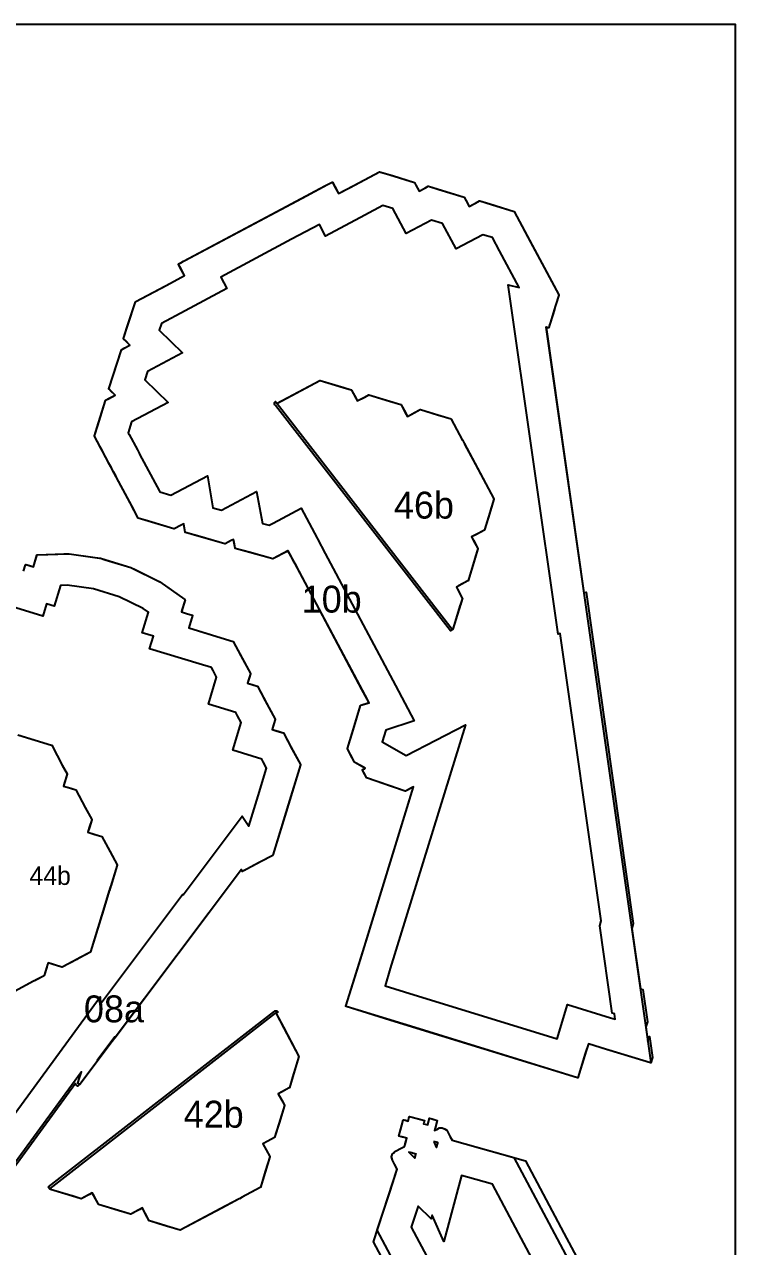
# Model space of a CAD drawing. Header units: millimetres. Extents: x 0 to 500, y 0 to 700.
# Drawn here: x 341.4 to 500, y 427.4 to 700 of the extents above; entities that cross this region are included whole.
import ezdxf
from ezdxf.enums import TextEntityAlignment as Align

# ---------------------------------------------------------------- set-up
doc = ezdxf.new("R2010")
doc.units = ezdxf.units.MM
for name, color, linetype in [('CORTE', 1, 'Continuous'), ('GRABADO', 5, 'Continuous'), ('HOJA', 8, 'Continuous')]:
    doc.layers.add(name, color=color, linetype=linetype)

msp = doc.modelspace()

# ---------------------------------------------------------------- linework, layer by layer
at = {"layer": 'CORTE'}
for points in [[(409.99, 664.81), (410, 664.82), (410, 664.82), (410.02, 664.82), (410.03, 664.82), (410.04, 664.81), (410.04, 664.81), (410.05, 664.81), (410.06, 664.81), (410.07, 664.8), (410.07, 664.8), (410.08, 664.79), (410.08, 664.78), (410.59, 663.83), (411.42, 662.27), (414.73, 664.03), (420.54, 667.13), (420.54, 667.13), (420.55, 667.14), (420.56, 667.14), (420.58, 667.14), (420.59, 667.14), (420.59, 667.14), (423.44, 666.27), (428.35, 664.77), (428.35, 664.77), (428.36, 664.77), (428.36, 664.77), (428.37, 664.76), (428.38, 664.75), (428.39, 664.74), (428.39, 664.74), (428.78, 664.01), (429.41, 662.82), (430.66, 663.49), (431.43, 663.89), (431.43, 663.9), (431.44, 663.9), (431.45, 663.9), (431.45, 663.9), (431.46, 663.9), (431.47, 663.9), (431.48, 663.9), (431.48, 663.9), (434.4, 663.01), (439.43, 661.48), (439.44, 661.47), (439.45, 661.47), (439.45, 661.46), (439.46, 661.46), (439.47, 661.45), (439.47, 661.44), (439.48, 661.44), (439.89, 660.66), (440.57, 659.39), (442.01, 660.16), (442.89, 660.62), (442.89, 660.63), (442.9, 660.63), (442.91, 660.63), (442.91, 660.63), (442.93, 660.63), (442.94, 660.63), (442.95, 660.63), (445.76, 659.77), (450.6, 658.3), (450.61, 658.29), (450.61, 658.29), (450.62, 658.29), (450.63, 658.28), (450.64, 658.27), (450.64, 658.26), (450.65, 658.26), (454.28, 651.44), (460.55, 639.67), (460.55, 639.67), (460.56, 639.66), (460.56, 639.65), (460.56, 639.64), (460.56, 639.64), (460.56, 639.63), (460.56, 639.62), (459.85, 637.31), (459.59, 636.43), (458.64, 633.33), (458.5, 632.89), (458.35, 632.42), (458.35, 632.42), (458.34, 632.39), (458.33, 632.35), (458.32, 632.35), (458.32, 632.34), (458.31, 632.33), (458.31, 632.32), (458.3, 632.32), (458.29, 632.31), (458.29, 632.31), (458.28, 632.31), (458.27, 632.3), (458.27, 632.3), (458.26, 632.3), (458.25, 632.3), (458.24, 632.3), (458.24, 632.3), (458.23, 632.3), (457.69, 632.48), (481.12, 468.42), (481.12, 468.41), (481.12, 468.4), (481.12, 468.39), (481.12, 468.39), (481.12, 468.38), (481.12, 468.37), (481.11, 468.37), (481.11, 468.36), (481.1, 468.36), (481.1, 468.35), (481.09, 468.35), (481.09, 468.34), (481.08, 468.34), (481.07, 468.34), (481.06, 468.33), (481.06, 468.33), (481.05, 468.33), (481.04, 468.33), (481.04, 468.33), (481.03, 468.33), (471.22, 471.36), (467.17, 472.61), (466.49, 470.42), (464.84, 465.05), (464.84, 465.05), (464.83, 465.04), (464.83, 465.04), (464.82, 465.03), (464.82, 465.03), (464.81, 465.02), (464.81, 465.02), (464.8, 465.01), (464.8, 465.01), (464.79, 465.01), (464.78, 465.01), (464.77, 465), (464.77, 465), (464.76, 465), (464.75, 465.01), (464.75, 465.01), (428.42, 476.21), (413.14, 480.92), (413.13, 480.92), (413.13, 480.92), (413.12, 480.92), (413.11, 480.93), (413.11, 480.93), (413.1, 480.94), (413.1, 480.95), (413.1, 480.95), (413.09, 480.96), (413.09, 480.97), (413.09, 480.97), (413.09, 480.98), (413.09, 480.99), (413.09, 480.99), (413.09, 481), (413.09, 481.01), (417.57, 495.54), (428.16, 529.91), (427.75, 529.69), (426.38, 528.99), (426.38, 528.99), (426.37, 528.98), (426.36, 528.98), (426.36, 528.98), (426.35, 528.98), (426.34, 528.98), (426.33, 528.98), (426.33, 528.98), (422.66, 530.24), (417.71, 531.93), (417.71, 531.93), (417.7, 531.94), (417.69, 531.94), (417.69, 531.94), (417.68, 531.95), (417.68, 531.96), (417.67, 531.96), (417.67, 531.97), (417.29, 532.69), (416.79, 533.67), (416.79, 533.68), (416.78, 533.68), (416.78, 533.69), (416.78, 533.7), (416.78, 533.71), (416.78, 533.71), (416.78, 533.72), (416.78, 533.73), (416.79, 533.73), (416.79, 533.74), (416.79, 533.75), (416.8, 533.75), (416.8, 533.76), (416.81, 533.76), (416.82, 533.77), (416.82, 533.77), (417.21, 533.97), (417.38, 534.06), (416.46, 534.59), (415.04, 535.39), (415.04, 535.39), (415.03, 535.4), (415.03, 535.4), (415.02, 535.41), (415.02, 535.42), (415.01, 535.42), (414.1, 537.14), (413.41, 538.42), (413.41, 538.43), (413.41, 538.44), (413.41, 538.44), (413.41, 538.45), (413.41, 538.46), (413.41, 538.47), (413.41, 538.47), (413.41, 538.48), (414.67, 542.57), (416.37, 548.08), (416.37, 548.08), (416.37, 548.09), (416.38, 548.1), (416.38, 548.1), (416.39, 548.11), (416.39, 548.11), (416.4, 548.12), (416.4, 548.12), (416.41, 548.12), (416.41, 548.13), (418.08, 548.65), (418.25, 548.7), (416.67, 551.66), (409.94, 564.3), (401.95, 579.29), (401.56, 580.02), (400.19, 582.59), (399.8, 582.39), (396.8, 580.79), (396.79, 580.78), (396.79, 580.78), (396.78, 580.78), (396.77, 580.78), (396.76, 580.78), (396.76, 580.78), (396.75, 580.78), (396.75, 580.78), (391.47, 582.25), (388.41, 583.1), (388.41, 583.1), (388.4, 583.1), (388.4, 583.11), (388.39, 583.11), (388.38, 583.12), (388.38, 583.12), (388.37, 583.13), (388.37, 583.13), (388.37, 583.14), (388.36, 583.15), (388.36, 583.15), (388.12, 584.47), (387.99, 585.13), (387.36, 584.8), (386.12, 584.14), (386.12, 584.13), (386.11, 584.13), (386.09, 584.13), (386.09, 584.13), (386.08, 584.13), (386.08, 584.13), (386.07, 584.13), (380.52, 585.74), (377.29, 586.68), (377.29, 586.68), (377.28, 586.68), (377.27, 586.69), (377.27, 586.69), (377.26, 586.69), (377.26, 586.7), (377.25, 586.71), (377.25, 586.71), (377.25, 586.72), (377.24, 586.73), (377.24, 586.73), (377.03, 587.99), (376.92, 588.61), (376.18, 588.22), (374.75, 587.45), (374.74, 587.45), (374.74, 587.45), (374.73, 587.45), (374.72, 587.45), (374.71, 587.45), (374.7, 587.45), (374.7, 587.45), (369.68, 588.98), (366.77, 589.87), (366.76, 589.87), (366.76, 589.87), (366.75, 589.87), (366.75, 589.88), (366.74, 589.88), (366.74, 589.89), (366.73, 589.9), (366.73, 589.9), (364.93, 593.27), (361.89, 598.97), (361.73, 599.29), (361.25, 600.18), (358.95, 604.5), (358.78, 604.81), (357.01, 608.14), (357.01, 608.15), (357, 608.15), (357, 608.16), (357, 608.17), (357, 608.18), (357, 608.18), (357, 608.19), (357, 608.2), (357.89, 611.11), (359.42, 616.12), (359.42, 616.13), (359.43, 616.14), (359.43, 616.15), (359.44, 616.15), (359.45, 616.16), (360.28, 616.61), (361.62, 617.32), (360.78, 618.12), (360.24, 618.64), (360.24, 618.64), (360.24, 618.64), (360.23, 618.65), (360.23, 618.66), (360.23, 618.67), (360.22, 618.67), (360.22, 618.68), (360.22, 618.69), (360.22, 618.69), (360.22, 618.7), (361.25, 621.9), (363.01, 627.41), (363.01, 627.42), (363.01, 627.43), (363.02, 627.44), (363.03, 627.45), (363.04, 627.45), (363.04, 627.45), (363.76, 627.84), (364.91, 628.45), (364.03, 629.31), (363.47, 629.86), (363.47, 629.86), (363.47, 629.87), (363.46, 629.88), (363.46, 629.88), (363.46, 629.89), (363.46, 629.9), (363.45, 629.91), (363.45, 629.91), (363.46, 629.93), (363.46, 629.93), (364.46, 632.95), (366.18, 638.14), (366.19, 638.15), (366.19, 638.17), (366.2, 638.17), (366.21, 638.18), (366.22, 638.18), (373.12, 641.86), (377.06, 643.96), (376.23, 645.53), (375.73, 646.47), (375.72, 646.48), (375.72, 646.49), (375.72, 646.49), (375.72, 646.5), (375.72, 646.51), (375.72, 646.52), (375.72, 646.53), (375.72, 646.54), (375.73, 646.55), (375.74, 646.56), (375.74, 646.56), (375.75, 646.57), (376.35, 646.89), (377.15, 647.31), (403.34, 661.27), (407.99, 663.75), (409.14, 664.36), (409.98, 664.81), (409.99, 664.81)], [(426.16, 484.23), (460.19, 473.74), (462.54, 481.36), (472.09, 478.41), (473.18, 478.09), (473, 479.31), (472.48, 479.47), (469.7, 498.92), (470.04, 500.02), (460.88, 564.15), (460.42, 564.01), (449.29, 641.95), (451.75, 641.3), (447.36, 649.53), (445.8, 652.44), (443.65, 653.1), (437.68, 649.92), (434.65, 655.62), (432.19, 656.37), (426.53, 653.35), (423.56, 658.91), (421.3, 659.6), (417.33, 657.49), (408.53, 652.8), (407.16, 655.38), (400.98, 652.08), (385.16, 643.65), (386.53, 641.08), (377.24, 636.13), (371.95, 633.29), (371.46, 631.82), (376.61, 626.75), (368.82, 622.6), (368.21, 620.71), (373.46, 615.7), (365.28, 611.34), (364.54, 608.9), (364.6, 608.78), (364.73, 608.53), (366.56, 605.11), (366.94, 604.39), (367.07, 604.14), (371.47, 595.9), (371.56, 595.73), (374, 594.99), (382.18, 599.34), (383.41, 592.2), (385.33, 591.65), (393.11, 595.79), (394.45, 588.69), (395.97, 588.27), (396.87, 588.75), (403.08, 592.06), (406.64, 585.38), (406.72, 585.22), (408.45, 581.98), (424.12, 552.57), (428.32, 544.69), (422, 542.58), (421.19, 539.95), (426.51, 536.93), (439.77, 543.79), (422.99, 489.37), (421.82, 485.56), (426.16, 484.23)], [(397.7, 615.42), (397.62, 615.45), (400.12, 616.78), (407.29, 620.6), (407.3, 620.6), (407.31, 620.6), (407.31, 620.6), (407.32, 620.6), (407.33, 620.61), (407.34, 620.6), (407.35, 620.6), (412.46, 619.04), (414.28, 618.49), (414.29, 618.49), (414.3, 618.48), (414.3, 618.48), (414.31, 618.47), (414.32, 618.46), (414.32, 618.46), (414.33, 618.45), (415.31, 616.6), (415.63, 616), (417.23, 616.85), (418.18, 617.36), (418.18, 617.36), (418.19, 617.37), (418.2, 617.37), (418.21, 617.37), (418.23, 617.37), (418.23, 617.37), (418.23, 617.37), (422.77, 615.98), (425.37, 615.19), (425.37, 615.19), (425.38, 615.19), (425.39, 615.18), (425.39, 615.18), (425.4, 615.17), (425.4, 615.17), (425.41, 615.16), (426.31, 613.47), (426.79, 612.57), (428.34, 613.39), (429.64, 614.09), (429.65, 614.09), (429.66, 614.1), (429.66, 614.1), (429.68, 614.1), (429.69, 614.1), (429.69, 614.1), (429.7, 614.1), (433.48, 612.94), (436.54, 612.01), (436.55, 612.01), (436.56, 612), (436.56, 612), (436.57, 611.99), (436.58, 611.98), (436.58, 611.98), (439.04, 607.37), (439.06, 607.32), (439.43, 606.62), (439.46, 606.57), (441.83, 602.12), (446.09, 594.14), (446.09, 594.13), (446.09, 594.12), (446.09, 594.12), (446.1, 594.11), (446.1, 594.1), (446.1, 594.09), (446.09, 594.09), (445.29, 591.46), (445.16, 591.02), (444.01, 587.24), (444.01, 587.24), (444, 587.23), (444, 587.22), (443.99, 587.21), (443.98, 587.21), (443.98, 587.2), (443.97, 587.2), (442.12, 586.21), (441.12, 585.68), (441.38, 585.18), (441.53, 584.92), (442.5, 583.09), (442.5, 583.09), (442.5, 583.08), (442.5, 583.07), (442.51, 583.07), (442.51, 583.06), (442.5, 583.05), (442.5, 583.04), (442.5, 583.04), (441.94, 581.18), (441.92, 581.14), (441.81, 580.76), (440.33, 575.9), (440.33, 575.9), (440.32, 575.89), (440.32, 575.88), (440.32, 575.88), (440.31, 575.87), (440.3, 575.87), (440.3, 575.86), (440.29, 575.86), (438.27, 574.78), (437.74, 574.5), (438.01, 574.01), (439.05, 572.05), (439.05, 572.05), (439.06, 572.04), (439.06, 572.03), (439.06, 572.03), (439.06, 572.02), (439.06, 572.01), (439.06, 572), (439.06, 572), (438.61, 570.52), (438.6, 570.51), (436.97, 565.13), (436.94, 565.06), (436.94, 565.06), (436.94, 565.05), (436.93, 565.04), (436.93, 565.04), (436.92, 565.03), (436.92, 565.03), (436.91, 565.02), (436.9, 565.01), (436.89, 565.01), (436.88, 565.01), (436.88, 565.01), (436.87, 565.01), (436.86, 565.01), (436.86, 565.01), (436.85, 565.01), (436.84, 565.01), (436.84, 565.02), (436.83, 565.02), (436.82, 565.03), (436.82, 565.03), (436.81, 565.04), (397.72, 615.39), (397.71, 615.4), (397.71, 615.41), (397.71, 615.41), (397.7, 615.42)], [(397.43, 479.42), (397.45, 479.48), (399.27, 476.06), (402.6, 469.81), (402.6, 469.81), (402.6, 469.8), (402.6, 469.8), (402.6, 469.79), (402.61, 469.78), (402.6, 469.77), (402.6, 469.76), (401.24, 465.3), (400.49, 462.82), (400.49, 462.82), (400.48, 462.81), (400.48, 462.8), (400.47, 462.79), (400.46, 462.79), (400.46, 462.78), (400.45, 462.78), (398.83, 461.92), (398, 461.48), (398.74, 460.1), (399.36, 458.93), (399.36, 458.92), (399.37, 458.91), (399.37, 458.91), (399.37, 458.89), (399.37, 458.88), (399.37, 458.88), (399.37, 458.87), (398.16, 454.92), (397.19, 451.74), (397.19, 451.73), (397.19, 451.73), (397.18, 451.72), (397.18, 451.71), (397.17, 451.71), (397.17, 451.7), (397.16, 451.7), (395.69, 450.91), (394.57, 450.32), (395.28, 448.98), (396.09, 447.47), (396.09, 447.46), (396.1, 447.45), (396.1, 447.44), (396.1, 447.43), (396.1, 447.42), (396.1, 447.41), (396.1, 447.41), (395.09, 444.12), (394.01, 440.57), (394.01, 440.56), (394, 440.55), (394, 440.54), (393.99, 440.53), (393.98, 440.53), (393.98, 440.52), (389.96, 438.39), (389.92, 438.36), (389.31, 438.04), (389.27, 438.01), (385.39, 435.95), (376.14, 431.02), (376.13, 431.02), (376.12, 431.01), (376.12, 431.01), (376.11, 431.01), (376.1, 431.01), (376.09, 431.01), (376.09, 431.01), (373.04, 431.94), (372.53, 432.1), (369.24, 433.1), (369.24, 433.1), (369.23, 433.1), (369.22, 433.11), (369.21, 433.12), (369.21, 433.12), (369.2, 433.13), (369.2, 433.13), (368.34, 434.75), (367.68, 435.99), (367.05, 435.65), (366.73, 435.48), (365.09, 434.61), (365.09, 434.61), (365.08, 434.6), (365.07, 434.6), (365.07, 434.6), (365.06, 434.6), (365.05, 434.6), (365.04, 434.6), (365.04, 434.6), (362.77, 435.3), (362.72, 435.31), (362.25, 435.45), (357.9, 436.78), (357.9, 436.78), (357.89, 436.78), (357.88, 436.79), (357.88, 436.79), (357.87, 436.8), (357.87, 436.8), (357.86, 436.81), (357.86, 436.81), (356.89, 438.63), (356.5, 439.36), (355.8, 438.99), (354.05, 438.06), (354.05, 438.05), (354.04, 438.05), (354.03, 438.05), (354.03, 438.05), (354.02, 438.05), (354.01, 438.05), (354, 438.05), (354, 438.05), (351.99, 438.66), (351.97, 438.67), (347.16, 440.13), (347.06, 440.16), (347.06, 440.17), (347.05, 440.17), (347.04, 440.17), (347.04, 440.18), (347.03, 440.18), (347.03, 440.19), (347.02, 440.2), (347.02, 440.2), (347.01, 440.21), (347.01, 440.21), (347.01, 440.22), (347.01, 440.23), (347.01, 440.24), (347.01, 440.25), (347.01, 440.25), (347.01, 440.26), (347.01, 440.26), (347.02, 440.27), (347.02, 440.28), (347.03, 440.29), (347.03, 440.29), (347.04, 440.29), (397.39, 479.41), (397.39, 479.41), (397.4, 479.41), (397.41, 479.42), (397.41, 479.42), (397.42, 479.42), (397.43, 479.42)], [(432.68, 450.81), (433.24, 449.55), (433.28, 449.45), (433.55, 450.46), (433.58, 450.56), (432.68, 450.81)], [(428.7, 447.93), (428.72, 448.01), (427.96, 448.21), (427.84, 448.25), (427.13, 448.44), (428.46, 447.1), (428.47, 447.09), (428.7, 447.93)], [(451.57, 430.39), (445.75, 441.32), (440.17, 442.89), (438.87, 443.26), (434.9, 428.53), (432.3, 434.39), (432.07, 433.54), (429.22, 436.41), (427.67, 431.69), (449.86, 390.04), (455.76, 378.98), (460.04, 377.59), (459.64, 379.41), (463, 378.5), (468.44, 398.72), (451.57, 430.39)]]:
    msp.add_lwpolyline(points, close=True, dxfattribs=at)
for points in [[(341.18, 578.02), (341.62, 579.46), (341.62, 579.47), (341.63, 579.47), (341.63, 579.48), (341.64, 579.49), (341.64, 579.49), (341.65, 579.5), (341.66, 579.5), (341.67, 579.51), (341.68, 579.51), (341.69, 579.51), (341.7, 579.51), (341.71, 579.51), (342.62, 579.24), (343.38, 579), (344.06, 581.23), (344.2, 581.67), (344.2, 581.67), (344.2, 581.68), (344.2, 581.69), (344.21, 581.69), (344.21, 581.7), (344.22, 581.7), (344.22, 581.71), (344.23, 581.71), (344.24, 581.71), (344.24, 581.72), (344.25, 581.72), (344.26, 581.72), (350.18, 581.87), (351.31, 581.89), (351.32, 581.89), (357.18, 581.09), (358.31, 580.94), (358.32, 580.94), (359.41, 580.6), (365.07, 578.88), (365.07, 578.88), (365.08, 578.88), (366.1, 578.38), (371.41, 575.77), (371.41, 575.77), (371.41, 575.77), (372.34, 575.11), (377.17, 571.69), (377.17, 571.69), (377.18, 571.68), (377.19, 571.67), (377.19, 571.67), (377.2, 571.66), (377.2, 571.65), (377.2, 571.65), (377.2, 571.64), (377.2, 571.63), (377.2, 571.62), (377.2, 571.62), (376.5, 569.31), (376.38, 568.94), (377.52, 568.6), (378.81, 568.2), (378.82, 568.2), (378.83, 568.2), (378.83, 568.19), (378.84, 568.19), (378.85, 568.17), (378.86, 568.17), (378.86, 568.16), (378.86, 568.16), (378.86, 568.15), (378.86, 568.14), (378.86, 568.13), (378.86, 568.12), (378.86, 568.12), (378.42, 566.67), (378.03, 565.39), (383.11, 563.84), (387.91, 562.38), (387.92, 562.38), (387.93, 562.37), (387.94, 562.37), (387.95, 562.36), (387.96, 562.35), (387.96, 562.35), (389.93, 558.64), (391.77, 555.19), (391.77, 555.19), (391.77, 555.18), (391.78, 555.18), (391.78, 555.17), (391.78, 555.15), (391.78, 555.14), (391.78, 555.14), (391.44, 554.02), (391.14, 553.06), (392.16, 552.75), (393.32, 552.39), (393.33, 552.39), (393.34, 552.39), (393.34, 552.38), (393.35, 552.38), (393.36, 552.37), (393.36, 552.37), (393.37, 552.36), (393.37, 552.36), (395.39, 548.56), (397.28, 545.02), (397.28, 545.02), (397.28, 545.01), (397.29, 545), (397.29, 544.99), (397.29, 544.98), (397.28, 544.97), (397.28, 544.97), (396.92, 543.78), (396.6, 542.74), (397.78, 542.38), (399.12, 541.98), (399.12, 541.97), (399.13, 541.97), (399.14, 541.97), (399.14, 541.96), (399.15, 541.96), (399.16, 541.95), (399.16, 541.94), (401.11, 538.28), (402.93, 534.88), (402.93, 534.87), (402.93, 534.86), (402.93, 534.86), (402.94, 534.85), (402.94, 534.84), (402.93, 534.83), (402.93, 534.82), (399.75, 524.39), (396.79, 514.67), (396.79, 514.67), (396.79, 514.66), (396.78, 514.65), (396.78, 514.65), (396.77, 514.64), (396.77, 514.64), (396.76, 514.63), (393.75, 513.03), (392.62, 512.42), (390.96, 511.54), (390.37, 511.24), (390.11, 511.11), (390.11, 511.11), (390.1, 511.1), (390.04, 511.07), (390.04, 511.07), (390.03, 511.07), (390.02, 511.06), (390.01, 511.06), (390, 511.06), (389.99, 511.07), (389.99, 511.07), (389.98, 511.07), (389.97, 511.07), (389.97, 511.08), (389.96, 511.08), (389.96, 511.09), (389.95, 511.09), (389.95, 511.1), (389.94, 511.1), (389.76, 511.47), (353.72, 463.51), (353.32, 463.72), (353.32, 463.72), (353.31, 463.73), (353.31, 463.73), (353.3, 463.73), (353.3, 463.74), (353.29, 463.75), (353.29, 463.75), (353.29, 463.76), (353.28, 463.76), (353.28, 463.77), (353.28, 463.78), (353.28, 463.79), (353.28, 463.8), (353.28, 463.8), (353.28, 463.81), (353.64, 464.99), (354.07, 466.37), (290.24, 379.03)], [(309, 415.72), (358.23, 483.09), (358.35, 481.54), (376.65, 505.95), (376.79, 505.86), (389.93, 523.35), (391.46, 521.19), (393.52, 527.94), (395.39, 534.13), (394.66, 535.5), (394.33, 536.12), (387.87, 538.09), (389.75, 544.26), (388.93, 545.8), (388.53, 546.54), (382.4, 548.4), (384.24, 554.43), (383.48, 555.87), (383.12, 556.52), (380.32, 557.38), (369.3, 560.74), (370.15, 563.53), (367.65, 564.29), (369.04, 568.87), (367.82, 569.73), (362.49, 572.35), (356.81, 574.08), (350.94, 574.88), (349.43, 574.83), (348.04, 570.26), (346.3, 570.79), (345.45, 568), (333.6, 571.62)], [(340.14, 541.47), (347.42, 539.26), (347.42, 539.25), (347.43, 539.25), (347.43, 539.25), (347.44, 539.24), (347.45, 539.24), (347.46, 539.23), (347.46, 539.22), (349.81, 534.8), (350.87, 532.82), (350.87, 532.82), (350.87, 532.81), (350.88, 532.8), (350.88, 532.79), (350.88, 532.78), (350.87, 532.77), (350.87, 532.77), (350.3, 530.88), (350.06, 530.11), (351.68, 529.62), (352.82, 529.27), (352.83, 529.27), (352.84, 529.26), (352.85, 529.26), (352.86, 529.25), (352.86, 529.24), (352.87, 529.24), (352.87, 529.23), (354.95, 525.32), (356.38, 522.65), (356.38, 522.65), (356.38, 522.64), (356.38, 522.63), (356.38, 522.62), (356.38, 522.62), (356.38, 522.61), (356.38, 522.6), (355.86, 520.89), (355.53, 519.79), (357.09, 519.32), (358.62, 518.85), (358.62, 518.85), (358.63, 518.84), (358.64, 518.84), (358.65, 518.83), (358.66, 518.82), (358.66, 518.82), (358.66, 518.82), (360.4, 515.55), (362.03, 512.5), (362.03, 512.5), (362.03, 512.49), (362.03, 512.48), (362.03, 512.46), (362.03, 512.45), (362.03, 512.45), (360.61, 507.78), (360.59, 507.73), (360.38, 507.02), (360.36, 506.97), (358.99, 502.46), (356.14, 493.12), (356.14, 493.11), (356.13, 493.1), (356.13, 493.1), (356.13, 493.09), (356.12, 493.08), (356.11, 493.08), (356.11, 493.07), (353.49, 491.68), (353.05, 491.45), (349.79, 489.71), (349.79, 489.71), (349.78, 489.7), (349.77, 489.7), (349.76, 489.7), (349.75, 489.7), (349.74, 489.7), (349.74, 489.7), (347.86, 490.28), (346.64, 490.65), (346.46, 490.04), (346.36, 489.72), (345.79, 487.84), (345.79, 487.84), (345.78, 487.83), (345.78, 487.82), (345.78, 487.82), (345.77, 487.81), (345.76, 487.8), (345.76, 487.8), (345.76, 487.8), (343.85, 486.79), (343.81, 486.76), (343.42, 486.55), (339.17, 484.29)], [(439.64, 390.18), (419.25, 428.45), (422.54, 438.5), (424.54, 444.63), (423.93, 445.78), (423.44, 446.68), (423.33, 447.16), (423.28, 447.37), (423.35, 447.58), (423.49, 448.06), (423.65, 448.21), (424.01, 448.55), (425.56, 449.37), (426.15, 449.69), (426.28, 450.16), (426.65, 451.54), (425.43, 451.87), (424.91, 452.01), (425.62, 454.65), (425.87, 455.55), (425.9, 455.67), (426.02, 455.64), (426.29, 455.56), (426.97, 455.38), (427.14, 456.01), (427.21, 456.27), (427.25, 456.4), (429.76, 455.72), (430.6, 455.5), (430.43, 454.89), (430.41, 454.79), (431.18, 454.59), (431.37, 454.54), (431.44, 454.83), (431.76, 455.99), (432.22, 455.86), (433.47, 455.52), (432.98, 453.69), (432.87, 453.27), (433.57, 453.64), (433.94, 453.84), (434.36, 453.83), (434.53, 453.83), (434.92, 453.71), (435.08, 453.66), (435.42, 453.44), (435.58, 453.34), (436.43, 451.74), (436.75, 451.13), (443.09, 449.34), (453.13, 446.5), (461.72, 430.38), (482.11, 392.12)]]:
    msp.add_lwpolyline(points, dxfattribs=at)
at = {"layer": 'GRABADO'}
for points in [[(400.46, 582.09), (400.19, 582.59), (400.16, 582.58), (396.8, 580.79), (396.79, 580.78), (396.79, 580.78), (396.78, 580.78), (396.77, 580.78), (396.76, 580.78), (396.76, 580.78), (396.75, 580.78), (396.75, 580.78), (390.85, 582.42), (388.41, 583.1), (388.41, 583.1), (388.4, 583.1), (388.4, 583.11), (388.39, 583.11), (388.38, 583.12), (388.38, 583.12), (388.37, 583.13), (388.37, 583.13), (388.37, 583.14), (388.36, 583.15), (388.36, 583.15), (388.09, 584.63), (387.99, 585.13), (387.51, 584.88), (386.12, 584.14), (386.12, 584.13), (386.11, 584.13), (386.09, 584.13), (386.09, 584.13), (386.08, 584.13), (386.08, 584.13), (386.07, 584.13), (379.86, 585.93), (377.29, 586.68), (377.29, 586.68), (377.28, 586.68), (377.27, 586.69), (377.27, 586.69), (377.26, 586.69), (377.26, 586.7), (377.25, 586.71), (377.25, 586.71), (377.25, 586.72), (377.24, 586.73), (377.24, 586.73), (377, 588.14), (376.92, 588.61), (376.35, 588.31), (374.75, 587.45), (374.74, 587.45), (374.74, 587.45), (374.73, 587.45), (374.72, 587.45), (374.71, 587.45), (374.7, 587.45), (374.7, 587.45), (369.08, 589.16), (366.77, 589.87), (366.76, 589.87), (366.76, 589.87), (366.75, 589.87), (366.75, 589.88), (366.74, 589.88), (366.74, 589.89), (366.73, 589.9), (366.73, 589.9), (365.3, 592.58), (360.89, 600.85), (360.76, 601.1), (360.38, 601.81), (358.55, 605.24), (358.42, 605.49), (357.01, 608.14), (357.01, 608.15), (357, 608.15), (357, 608.16), (357, 608.17), (357, 608.18), (357, 608.18), (357, 608.19), (357, 608.2), (357.71, 610.51), (359.42, 616.12), (359.42, 616.13), (359.43, 616.14), (359.43, 616.15), (359.44, 616.15), (359.45, 616.16), (360.11, 616.52), (361.62, 617.32), (360.67, 618.23), (360.24, 618.64), (360.24, 618.64), (360.24, 618.64), (360.23, 618.65), (360.23, 618.66), (360.23, 618.67), (360.22, 618.67), (360.22, 618.68), (360.22, 618.69), (360.22, 618.69), (360.22, 618.7), (361.04, 621.25), (363.01, 627.41), (363.01, 627.42), (363.01, 627.43), (363.02, 627.44), (363.03, 627.45), (363.04, 627.45), (363.04, 627.45), (363.61, 627.76), (364.91, 628.45), (363.92, 629.43), (363.47, 629.86), (363.47, 629.86), (363.47, 629.87), (363.46, 629.88), (363.46, 629.88), (363.46, 629.89), (363.46, 629.9), (363.45, 629.91), (363.45, 629.91), (363.46, 629.93), (363.46, 629.93), (364.25, 632.33), (366.18, 638.14), (366.19, 638.15), (366.19, 638.17), (366.2, 638.17), (366.21, 638.18), (366.22, 638.18), (373.94, 642.3), (377.06, 643.96), (376.13, 645.72), (375.73, 646.47), (375.72, 646.48), (375.72, 646.49), (375.72, 646.49), (375.72, 646.5), (375.72, 646.51), (375.72, 646.52), (375.72, 646.53), (375.72, 646.54), (375.73, 646.55), (375.74, 646.56), (375.74, 646.56), (375.75, 646.57), (376.23, 646.82), (376.86, 647.16), (397.69, 658.26), (408.4, 663.97), (409.31, 664.45), (409.98, 664.81), (409.99, 664.81), (410, 664.82), (410, 664.82), (410.02, 664.82), (410.03, 664.82), (410.04, 664.81), (410.04, 664.81), (410.05, 664.81), (410.06, 664.81), (410.07, 664.8), (410.07, 664.8), (410.08, 664.79), (410.08, 664.78), (410.48, 664.03), (411.42, 662.27), (414.04, 663.66), (420.54, 667.13), (420.54, 667.13), (420.55, 667.14), (420.56, 667.14), (420.58, 667.14), (420.59, 667.14), (420.59, 667.14), (422.86, 666.45), (428.35, 664.77), (428.35, 664.77), (428.36, 664.77), (428.36, 664.77), (428.37, 664.76), (428.38, 664.75), (428.39, 664.74), (428.39, 664.74), (428.7, 664.16), (429.41, 662.82), (430.82, 663.57), (431.43, 663.89), (431.43, 663.9), (431.44, 663.9), (431.45, 663.9), (431.45, 663.9), (431.46, 663.9), (431.47, 663.9), (431.48, 663.9), (431.48, 663.9), (433.8, 663.19), (439.43, 661.48), (439.44, 661.47), (439.45, 661.47), (439.45, 661.46), (439.46, 661.46), (439.47, 661.45), (439.47, 661.44), (439.48, 661.44), (439.81, 660.82), (440.57, 659.39), (442.19, 660.25), (442.89, 660.62), (442.89, 660.63), (442.9, 660.63), (442.91, 660.63), (442.91, 660.63), (442.93, 660.63), (442.94, 660.63), (442.95, 660.63), (445.18, 659.95), (450.6, 658.3), (450.61, 658.29), (450.61, 658.29), (450.62, 658.29), (450.63, 658.28), (450.64, 658.27), (450.64, 658.26), (450.65, 658.26), (453.54, 652.83), (460.55, 639.67), (460.55, 639.67), (460.56, 639.66), (460.56, 639.65), (460.56, 639.64), (460.56, 639.64), (460.56, 639.63), (460.56, 639.62), (460, 637.78), (459.79, 637.09), (458.64, 633.33), (458.53, 632.98), (458.34, 632.4), (458.34, 632.39), (458.34, 632.39), (458.33, 632.35), (458.32, 632.35), (458.32, 632.34), (458.31, 632.33), (458.31, 632.32), (458.3, 632.32), (458.29, 632.31), (458.29, 632.31), (458.28, 632.31), (458.27, 632.3), (458.27, 632.3), (458.26, 632.3), (458.25, 632.3), (458.24, 632.3), (458.24, 632.3), (458.23, 632.3), (457.72, 632.47), (466.18, 573.17), (466.64, 573.32), (477.19, 499.46), (476.85, 498.35), (478.78, 484.85), (479.3, 484.69), (480.33, 477.5), (479.99, 476.39), (480.45, 473.13), (480.8, 474.24), (481.47, 469.52), (481.12, 468.39), (481.12, 468.39), (481.12, 468.38), (481.12, 468.38), (481.12, 468.38), (481.12, 468.38), (481.12, 468.37), (481.12, 468.37), (481.12, 468.37), (481.11, 468.37), (481.11, 468.37), (481.11, 468.37), (481.11, 468.36), (481.11, 468.36), (481.11, 468.36), (481.11, 468.36), (481.11, 468.36), (481.11, 468.36), (481.1, 468.36), (481.1, 468.35), (481.1, 468.35), (481.1, 468.35), (481.1, 468.35), (481.1, 468.35), (481.1, 468.35), (481.09, 468.35), (481.09, 468.35), (481.09, 468.35), (481.09, 468.34), (481.09, 468.34), (481.09, 468.34), (481.08, 468.34), (481.08, 468.34), (481.08, 468.34), (481.07, 468.34), (481.07, 468.33), (481.06, 468.33), (481.06, 468.33), (481.06, 468.33), (481.05, 468.33), (481.05, 468.33), (481.05, 468.33), (481.05, 468.33), (481.04, 468.33), (481.04, 468.33), (481.04, 468.33), (481.03, 468.33), (481.03, 468.33), (470.05, 471.72), (467.17, 472.61), (466.69, 471.06), (464.84, 465.05), (464.84, 465.05), (464.83, 465.04), (464.83, 465.04), (464.82, 465.03), (464.82, 465.03), (464.81, 465.02), (464.81, 465.02), (464.8, 465.01), (464.8, 465.01), (464.79, 465.01), (464.78, 465.01), (464.77, 465), (464.77, 465), (464.76, 465), (464.75, 465.01), (464.75, 465.01), (424.1, 477.54), (413.14, 480.92), (413.13, 480.92), (413.13, 480.92), (413.12, 480.92), (413.11, 480.93), (413.11, 480.93), (413.1, 480.94), (413.1, 480.95), (413.1, 480.95), (413.09, 480.96), (413.09, 480.97), (413.09, 480.97), (413.09, 480.98), (413.09, 480.99), (413.09, 480.99), (413.09, 481), (413.09, 481.01), (416.3, 491.43), (428.16, 529.91), (427.91, 529.78), (426.38, 528.99), (426.38, 528.99), (426.37, 528.98), (426.36, 528.98), (426.36, 528.98), (426.35, 528.98), (426.34, 528.98), (426.33, 528.98), (426.33, 528.98), (423.25, 530.04), (417.71, 531.93), (417.71, 531.93), (417.7, 531.94), (417.69, 531.94), (417.69, 531.94), (417.68, 531.95), (417.68, 531.96), (417.67, 531.96), (417.67, 531.97), (417.35, 532.58), (416.79, 533.67), (416.79, 533.68), (416.78, 533.68), (416.78, 533.69), (416.78, 533.7), (416.78, 533.71), (416.78, 533.71), (416.78, 533.72), (416.78, 533.73), (416.79, 533.73), (416.79, 533.74), (416.79, 533.75), (416.8, 533.75), (416.8, 533.76), (416.81, 533.76), (416.82, 533.77), (416.82, 533.77), (417.26, 534), (417.38, 534.06), (416.62, 534.49), (415.04, 535.39), (415.04, 535.39), (415.03, 535.4), (415.03, 535.4), (415.02, 535.41), (415.02, 535.42), (415.01, 535.42), (413.99, 537.35), (413.41, 538.42), (413.41, 538.43), (413.41, 538.44), (413.41, 538.44), (413.41, 538.45), (413.41, 538.46), (413.41, 538.47), (413.41, 538.47), (413.41, 538.48), (414.47, 541.91), (416.37, 548.08), (416.37, 548.08), (416.37, 548.09), (416.38, 548.1), (416.38, 548.1), (416.39, 548.11), (416.39, 548.11), (416.4, 548.12), (416.4, 548.12), (416.41, 548.12), (416.41, 548.13), (418.25, 548.7), (417.94, 549.28), (402.27, 578.69), (400.54, 581.93), (400.46, 582.09)], [(407.29, 620.6), (407.3, 620.6), (407.31, 620.6), (407.31, 620.6), (407.32, 620.6), (407.33, 620.61), (407.34, 620.6), (407.35, 620.6), (412.63, 618.99), (414.28, 618.49), (414.29, 618.49), (414.3, 618.48), (414.3, 618.48), (414.31, 618.47), (414.32, 618.46), (414.32, 618.46), (414.33, 618.45), (415.35, 616.54), (415.63, 616), (417.28, 616.88), (418.18, 617.36), (418.18, 617.36), (418.19, 617.37), (418.2, 617.37), (418.21, 617.37), (418.23, 617.37), (418.23, 617.37), (418.23, 617.37), (422.91, 615.94), (425.37, 615.19), (425.37, 615.19), (425.38, 615.19), (425.39, 615.18), (425.39, 615.18), (425.4, 615.17), (425.4, 615.17), (425.41, 615.16), (426.34, 613.42), (426.79, 612.57), (428.39, 613.42), (429.64, 614.09), (429.65, 614.09), (429.66, 614.1), (429.66, 614.1), (429.68, 614.1), (429.69, 614.1), (429.69, 614.1), (429.7, 614.1), (433.6, 612.91), (436.54, 612.01), (436.55, 612.01), (436.56, 612), (436.56, 612), (436.57, 611.99), (436.58, 611.98), (436.58, 611.98), (439.12, 607.22), (439.14, 607.17), (439.53, 606.45), (439.55, 606.4), (442, 601.81), (446.09, 594.14), (446.09, 594.13), (446.09, 594.12), (446.09, 594.12), (446.1, 594.11), (446.1, 594.1), (446.1, 594.09), (446.09, 594.09), (445.32, 591.56), (445.2, 591.14), (444.01, 587.24), (444.01, 587.24), (444, 587.23), (444, 587.22), (443.99, 587.21), (443.98, 587.21), (443.98, 587.2), (443.97, 587.2), (442.06, 586.18), (441.12, 585.68), (441.37, 585.21), (441.5, 584.96), (442.5, 583.09), (442.5, 583.09), (442.5, 583.08), (442.5, 583.07), (442.51, 583.07), (442.51, 583.06), (442.5, 583.05), (442.5, 583.04), (442.5, 583.04), (441.97, 581.29), (441.96, 581.25), (441.85, 580.89), (440.33, 575.9), (440.33, 575.9), (440.32, 575.89), (440.32, 575.88), (440.32, 575.88), (440.31, 575.87), (440.3, 575.87), (440.3, 575.86), (440.29, 575.86), (438.21, 574.75), (437.74, 574.5), (437.98, 574.06), (439.05, 572.05), (439.05, 572.05), (439.06, 572.04), (439.06, 572.03), (439.06, 572.03), (439.06, 572.02), (439.06, 572.01), (439.06, 572), (439.06, 572), (438.65, 570.65), (438.64, 570.64), (436.96, 565.13), (436.94, 565.06), (436.94, 565.06), (436.94, 565.06), (436.94, 565.05), (436.94, 565.05), (436.94, 565.04), (436.93, 565.04), (436.93, 565.04), (436.93, 565.04), (436.93, 565.03), (436.92, 565.03), (436.92, 565.03), (436.92, 565.03), (436.92, 565.03), (436.92, 565.03), (436.92, 565.03), (436.92, 565.03), (436.92, 565.02), (436.91, 565.02), (436.91, 565.02), (436.74, 564.93), (436.41, 564.75), (397.38, 615.01), (397.38, 615.01), (397.34, 615.03), (397.3, 615.06), (397.26, 615.1), (397.23, 615.13), (397.2, 615.17), (397.18, 615.22), (397.16, 615.26), (397.14, 615.31), (397.13, 615.35), (397.13, 615.4), (397.12, 615.45), (397.13, 615.5), (397.13, 615.55), (397.15, 615.59), (397.16, 615.64), (397.18, 615.68), (397.21, 615.73), (397.24, 615.76), (397.27, 615.8), (397.31, 615.83), (397.35, 615.86), (397.39, 615.89), (397.41, 615.9), (397.64, 615.45), (399.89, 616.65), (407.29, 620.6)], [(397.5, 479.38), (397.5, 479.38), (399.14, 476.29), (402.6, 469.81), (402.6, 469.81), (402.6, 469.8), (402.6, 469.8), (402.6, 469.79), (402.61, 469.78), (402.6, 469.77), (402.6, 469.76), (401.19, 465.14), (400.49, 462.82), (400.49, 462.82), (400.48, 462.81), (400.48, 462.8), (400.47, 462.79), (400.46, 462.79), (400.46, 462.78), (400.45, 462.78), (398.77, 461.89), (398, 461.48), (398.77, 460.04), (399.36, 458.93), (399.36, 458.92), (399.37, 458.91), (399.37, 458.91), (399.37, 458.89), (399.37, 458.88), (399.37, 458.88), (399.37, 458.87), (398.12, 454.78), (397.19, 451.74), (397.19, 451.73), (397.19, 451.73), (397.18, 451.72), (397.18, 451.71), (397.17, 451.71), (397.17, 451.7), (397.16, 451.7), (395.63, 450.88), (394.57, 450.32), (395.31, 448.93), (396.09, 447.47), (396.09, 447.46), (396.1, 447.45), (396.1, 447.44), (396.1, 447.43), (396.1, 447.42), (396.1, 447.41), (396.1, 447.41), (395.06, 443.99), (394.01, 440.57), (394.01, 440.56), (394, 440.55), (394, 440.54), (393.99, 440.53), (393.98, 440.53), (393.98, 440.52), (389.81, 438.31), (389.77, 438.28), (389.14, 437.95), (389.09, 437.92), (385.07, 435.78), (376.14, 431.02), (376.13, 431.02), (376.12, 431.01), (376.12, 431.01), (376.11, 431.01), (376.1, 431.01), (376.09, 431.01), (376.09, 431.01), (373.15, 431.91), (372.66, 432.06), (369.24, 433.1), (369.24, 433.1), (369.23, 433.1), (369.22, 433.11), (369.21, 433.12), (369.21, 433.12), (369.2, 433.13), (369.2, 433.13), (368.31, 434.81), (367.68, 435.99), (367.09, 435.67), (366.78, 435.51), (365.09, 434.61), (365.09, 434.61), (365.08, 434.6), (365.07, 434.6), (365.07, 434.6), (365.06, 434.6), (365.05, 434.6), (365.04, 434.6), (365.04, 434.6), (362.87, 435.26), (362.82, 435.28), (362.38, 435.41), (357.9, 436.78), (357.9, 436.78), (357.89, 436.78), (357.88, 436.79), (357.88, 436.79), (357.87, 436.8), (357.87, 436.8), (357.86, 436.81), (357.86, 436.81), (356.87, 438.68), (356.5, 439.36), (355.86, 439.02), (354.05, 438.06), (354.05, 438.05), (354.04, 438.05), (354.03, 438.05), (354.03, 438.05), (354.02, 438.05), (354.01, 438.05), (354, 438.05), (354, 438.05), (352.12, 438.62), (352.1, 438.63), (347.15, 440.14), (347.06, 440.16), (347.06, 440.17), (347.06, 440.17), (347.05, 440.17), (347.05, 440.17), (347.04, 440.17), (347.04, 440.17), (347.04, 440.18), (347.04, 440.18), (347.03, 440.18), (347.03, 440.18), (347.03, 440.18), (347.03, 440.18), (347.03, 440.19), (347.03, 440.19), (347.03, 440.19), (347.03, 440.19), (347.02, 440.19), (347.02, 440.2), (347.02, 440.2), (346.89, 440.43), (346.75, 440.7), (397.03, 479.76), (397.03, 479.77), (397.06, 479.81), (397.1, 479.84), (397.13, 479.87), (397.17, 479.9), (397.22, 479.93), (397.26, 479.95), (397.31, 479.96), (397.35, 479.97), (397.4, 479.98), (397.45, 479.98), (397.5, 479.98), (397.55, 479.97), (397.59, 479.96), (397.64, 479.94), (397.68, 479.92), (397.73, 479.9), (397.76, 479.87), (397.8, 479.83), (397.83, 479.8), (397.86, 479.76), (397.89, 479.72), (397.9, 479.7), (397.45, 479.47), (397.5, 479.39), (397.5, 479.38)], [(432.68, 450.81), (433.25, 449.52), (433.28, 449.45), (433.56, 450.47), (433.58, 450.56), (432.68, 450.81)], [(428.7, 447.94), (428.72, 448.01), (427.95, 448.22), (427.84, 448.25), (427.13, 448.44), (428.47, 447.09), (428.7, 447.94)]]:
    msp.add_lwpolyline(points, close=True, dxfattribs=at)
for points in [[(341.25, 578.23), (341.62, 579.46), (341.62, 579.47), (341.63, 579.47), (341.63, 579.48), (341.64, 579.49), (341.64, 579.49), (341.65, 579.5), (341.66, 579.5), (341.67, 579.51), (341.68, 579.51), (341.69, 579.51), (341.7, 579.51), (341.71, 579.51), (342.48, 579.28), (343.38, 579), (344.17, 581.58), (344.2, 581.67), (344.2, 581.67), (344.2, 581.68), (344.2, 581.69), (344.21, 581.69), (344.21, 581.7), (344.22, 581.7), (344.22, 581.71), (344.23, 581.71), (344.24, 581.71), (344.24, 581.72), (344.25, 581.72), (344.26, 581.72), (351.1, 581.89), (351.31, 581.89), (351.32, 581.89), (358.1, 580.97), (358.31, 580.94), (358.32, 580.94), (358.53, 580.87), (365.07, 578.88), (365.07, 578.88), (365.08, 578.88), (365.27, 578.78), (371.41, 575.77), (371.41, 575.77), (371.41, 575.77), (371.59, 575.64), (377.17, 571.69), (377.17, 571.69), (377.18, 571.68), (377.19, 571.67), (377.19, 571.67), (377.2, 571.66), (377.2, 571.65), (377.2, 571.65), (377.2, 571.64), (377.2, 571.63), (377.2, 571.62), (377.2, 571.62), (376.39, 568.96), (376.38, 568.94), (377.71, 568.54), (378.81, 568.2), (378.82, 568.2), (378.83, 568.2), (378.83, 568.19), (378.84, 568.19), (378.85, 568.17), (378.86, 568.17), (378.86, 568.16), (378.86, 568.16), (378.86, 568.15), (378.86, 568.14), (378.86, 568.13), (378.86, 568.12), (378.86, 568.12), (378.48, 566.88), (378.03, 565.39), (382.36, 564.07), (387.91, 562.38), (387.92, 562.38), (387.93, 562.37), (387.94, 562.37), (387.95, 562.36), (387.96, 562.35), (387.96, 562.35), (389.64, 559.18), (391.77, 555.19), (391.77, 555.19), (391.77, 555.18), (391.78, 555.18), (391.78, 555.17), (391.78, 555.15), (391.78, 555.14), (391.78, 555.14), (391.48, 554.19), (391.14, 553.06), (392.33, 552.7), (393.32, 552.39), (393.33, 552.39), (393.34, 552.39), (393.34, 552.38), (393.35, 552.38), (393.36, 552.37), (393.36, 552.37), (393.37, 552.36), (393.37, 552.36), (395.1, 549.11), (397.28, 545.02), (397.28, 545.02), (397.28, 545.01), (397.29, 545), (397.29, 544.99), (397.29, 544.98), (397.28, 544.97), (397.28, 544.97), (396.97, 543.95), (396.6, 542.74), (397.98, 542.32), (399.12, 541.98), (399.12, 541.97), (399.13, 541.97), (399.14, 541.97), (399.14, 541.96), (399.15, 541.96), (399.16, 541.95), (399.16, 541.94), (400.83, 538.82), (402.93, 534.88), (402.93, 534.87), (402.93, 534.86), (402.93, 534.86), (402.94, 534.85), (402.94, 534.84), (402.93, 534.83), (402.93, 534.82), (400.22, 525.91), (396.79, 514.67), (396.79, 514.67), (396.79, 514.66), (396.78, 514.65), (396.78, 514.65), (396.77, 514.64), (396.77, 514.64), (396.76, 514.63), (394.19, 513.26), (393.22, 512.74), (390.96, 511.54), (390.46, 511.28), (390.1, 511.1), (390.1, 511.1), (390.09, 511.1), (390.04, 511.07), (390.04, 511.07), (390.03, 511.07), (390.02, 511.06), (390.01, 511.06), (390, 511.06), (389.99, 511.07), (389.99, 511.07), (389.98, 511.07), (389.97, 511.07), (389.97, 511.08), (389.96, 511.08), (389.96, 511.09), (389.95, 511.09), (389.95, 511.1), (389.94, 511.1), (389.76, 511.47), (361.51, 473.88), (361.44, 473.92), (361.55, 474.14), (357.58, 468.85), (357.7, 468.81), (353.72, 463.51), (353.62, 463.56), (353.32, 463.16), (353.09, 463.28), (353.06, 463.29), (353.06, 463.3), (353.01, 463.33), (353, 463.33), (352.99, 463.35), (352.98, 463.35), (352.96, 463.37), (352.93, 463.4), (352.92, 463.41), (352.9, 463.43), (352.9, 463.44), (352.86, 463.49), (352.86, 463.49), (352.84, 463.54), (352.84, 463.54), (352.82, 463.58), (352.82, 463.59), (352.8, 463.64), (352.8, 463.65), (352.79, 463.71), (352.79, 463.72), (352.78, 463.74), (352.78, 463.75), (352.78, 463.77), (314.63, 411.56)], [(339.89, 541.55), (347.42, 539.26), (347.42, 539.26), (347.42, 539.25), (347.43, 539.25), (347.43, 539.25), (347.44, 539.24), (347.45, 539.24), (347.46, 539.23), (347.46, 539.22), (349.89, 534.65), (350.87, 532.82), (350.87, 532.82), (350.87, 532.81), (350.88, 532.8), (350.88, 532.79), (350.88, 532.78), (350.87, 532.77), (350.87, 532.77), (350.28, 530.82), (350.06, 530.11), (351.73, 529.6), (352.82, 529.27), (352.83, 529.27), (352.84, 529.26), (352.85, 529.26), (352.86, 529.25), (352.86, 529.24), (352.87, 529.24), (352.87, 529.23), (355.02, 525.19), (356.38, 522.65), (356.38, 522.65), (356.38, 522.64), (356.38, 522.63), (356.38, 522.62), (356.38, 522.62), (356.38, 522.61), (356.38, 522.6), (355.84, 520.83), (355.53, 519.79), (357.15, 519.3), (358.62, 518.85), (358.62, 518.85), (358.63, 518.84), (358.64, 518.84), (358.65, 518.83), (358.66, 518.82), (358.66, 518.82), (358.66, 518.82), (360.46, 515.44), (362.03, 512.5), (362.03, 512.5), (362.03, 512.49), (362.03, 512.48), (362.03, 512.46), (362.03, 512.45), (362.03, 512.45), (360.56, 507.62), (360.54, 507.57), (360.32, 506.83), (360.3, 506.78), (358.88, 502.11), (356.14, 493.12), (356.14, 493.11), (356.13, 493.1), (356.13, 493.1), (356.13, 493.09), (356.12, 493.08), (356.11, 493.08), (356.11, 493.07), (353.59, 491.73), (353.17, 491.51), (349.79, 489.71), (349.79, 489.71), (349.78, 489.7), (349.77, 489.7), (349.76, 489.7), (349.75, 489.7), (349.74, 489.7), (349.74, 489.7), (347.79, 490.3), (346.64, 490.65), (346.47, 490.07), (346.38, 489.77), (345.79, 487.84), (345.79, 487.84), (345.78, 487.83), (345.78, 487.82), (345.78, 487.82), (345.77, 487.81), (345.76, 487.8), (345.76, 487.8), (345.76, 487.8), (343.95, 486.84), (343.91, 486.82), (343.54, 486.62), (339.17, 484.29)], [(443.68, 386.75), (420.09, 431.03), (422.86, 439.48), (424.54, 444.63), (424.03, 445.59), (423.44, 446.68), (423.34, 447.12), (423.28, 447.37), (423.36, 447.62), (423.49, 448.06), (423.68, 448.24), (424.01, 448.55), (425.43, 449.3), (426.15, 449.69), (426.31, 450.26), (426.65, 451.54), (425.52, 451.84), (424.91, 452.01), (425.57, 454.47), (425.87, 455.56), (425.9, 455.67), (426.02, 455.64), (426.35, 455.55), (426.97, 455.38), (427.13, 455.96), (427.21, 456.28), (427.25, 456.4), (429.6, 455.77), (430.6, 455.5), (430.44, 454.92), (430.41, 454.79), (431.12, 454.6), (431.37, 454.54), (431.46, 454.9), (431.76, 455.99), (432.3, 455.84), (433.47, 455.52), (433.01, 453.81), (432.87, 453.27), (433.5, 453.6), (433.94, 453.84), (434.32, 453.83), (434.53, 453.83), (434.88, 453.72), (435.08, 453.66), (435.4, 453.46), (435.58, 453.34), (436.35, 451.88), (436.75, 451.13), (442.07, 449.63), (450.52, 447.24), (457.74, 433.68), (481.34, 389.41)]]:
    msp.add_lwpolyline(points, dxfattribs=at)
at = {"layer": 'HOJA'}
msp.add_lwpolyline([(0, 0), (500, 0), (500, 700), (0, 700)], close=True, dxfattribs=at)

# ---------------------------------------------------------------- texts
at = {"layer": 'GRABADO'}
for s, height, p in [('46b', 6, (430.49, 592.77)), ('10b', 6, (409.91, 571.8)), ('44b', 4.129, (347.11, 510.11)), ('08a', 6, (361.34, 480.4)), ('42b', 6, (383.59, 456.9))]:
    msp.add_text(s, height=height, dxfattribs=at).set_placement(p, align=Align.MIDDLE_CENTER)

doc.saveas('drawing.dxf')
